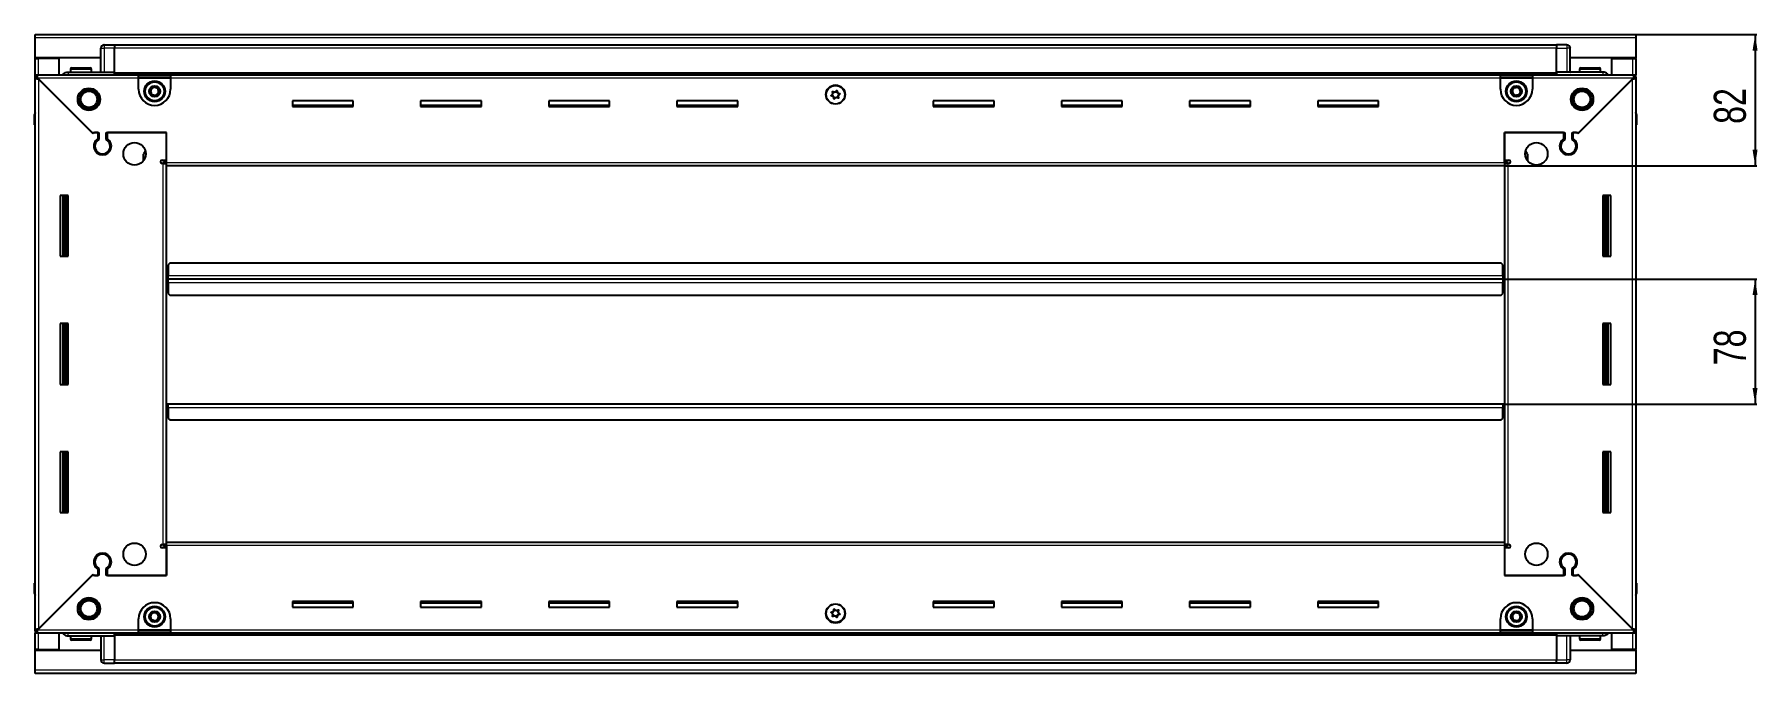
# Model space of a CAD drawing. Header units: millimetres. Extents: x 1415 to 4910, y -219 to 1516.
# Drawn here: x 3835 to 4910, y 977 to 1376 of the extents above; entities that cross this region are included whole.
import ezdxf

# ---------------------------------------------------------------- set-up
doc = ezdxf.new("R2010")
doc.units = ezdxf.units.MM
doc.layers.add('FORMAT', color=7, linetype='Continuous')
doc.styles.add('SLDTEXTSTYLE0', font='TXT', dxfattribs={"width": 0.75})
doc.dimstyles.new('SLDDIMSTYLE0', dxfattribs={"dimtxt": 20, "dimasz": 10, "dimexe": 0, "dimexo": 0.0625, "dimgap": 5, "dimtad": 2, "dimdec": 1, "dimrnd": 1e-09, "dimzin": 12, "dimdsep": 46, "dimtxsty": 'SLDTEXTSTYLE0', "dimsah": 1, "dimcen": 0.09, "dimadec": 0, "dimazin": 3, "dimtfac": 1, "dimtofl": 0, "dimtmove": 0, "dimatfit": 3, "dimfxl": 0, "dimfrac": 2, "dimtolj": 1, "dimtzin": 12, "dimarcsym": 0})

# ---------------------------------------------------------------- blocks, each defined once
blk = doc.blocks.new('_D_6')
at = {"layer": 'FORMAT'}
for p, q in [((4834.3, 1375.8), (4909.8, 1375.8)), ((4908.8, 1375.8), (4908.8, 1293.8)), ((4752.3, 1293.8), (4909.8, 1293.8))]:
    blk.add_line(p, q, dxfattribs=at)
for points in [[(4908.8, 1375.8), (4907.2, 1365.8), (4910.3, 1365.8)], [(4908.8, 1293.8), (4910.3, 1303.8), (4907.2, 1303.8)]]:
    blk.add_solid(points, dxfattribs=at)
at = {"layer": 'FORMAT', "insert": (4883, 1320), "char_height": 20, "attachment_point": 1, "rotation": 90, "style": 'SLDTEXTSTYLE0'}
blk.add_mtext('82', dxfattribs=at)
blk = doc.blocks.new('_D_7')
at = {"layer": 'FORMAT'}
for p, q in [((4751.3, 1223.1), (4909.8, 1223.1)), ((4908.8, 1223.1), (4908.8, 1145.1)), ((4751.3, 1145.1), (4909.8, 1145.1))]:
    blk.add_line(p, q, dxfattribs=at)
for points in [[(4908.8, 1223.1), (4907.2, 1213.1), (4910.3, 1213.1)], [(4908.8, 1145.1), (4910.3, 1155.1), (4907.2, 1155.1)]]:
    blk.add_solid(points, dxfattribs=at)
at = {"layer": 'FORMAT', "insert": (4883, 1169.3), "char_height": 20, "attachment_point": 1, "rotation": 90, "style": 'SLDTEXTSTYLE0'}
blk.add_mtext('78', dxfattribs=at)

msp = doc.modelspace()

# ---------------------------------------------------------------- linework, layer by layer
at = {"color": 7, "linetype": 'Continuous', "lineweight": 25}
for p, q in [((3835.26, 1373.72), (3835.26, 1375.82)), ((3835.26, 1375.82), (4834.26, 1375.82)), ((3835.26, 1361.32), (3835.26, 1373.72)), ((3876.26, 1352.32), (3876.26, 1367.32)), ((3876.94, 1368.82), (3876.94, 1368.82)), ((3878.26, 1369.32), (3884.76, 1369.32)), ((3878.26, 1369.32), (3884.76, 1369.32)), ((3884.76, 1369.32), (3884.76, 1369.32)), ((3884.76, 1369.32), (3884.76, 1369.32)), ((3884.76, 1369.32), (3884.76, 1367.32)), ((4784.76, 1369.17), (3884.76, 1369.17)), ((3884.76, 1352.32), (3884.76, 1367.32)), ((4784.76, 1369.32), (4784.76, 1369.32)), ((4791.26, 1369.32), (4784.76, 1369.32)), ((4791.26, 1369.32), (4784.76, 1369.32)), ((4784.76, 1369.32), (4784.76, 1367.32)), ((4784.76, 1352.32), (4784.76, 1367.32)), ((4793.26, 1367.32), (4793.26, 1367.32)), ((4793.26, 1352.32), (4793.26, 1367.32)), ((4834.26, 1375.82), (4834.26, 1373.72)), ((4834.26, 1373.72), (4834.26, 1361.32)), ((3876.26, 1361.32), (3835.26, 1361.32)), ((3835.26, 1360.82), (3835.26, 1361.32)), ((3835.26, 1350.57), (3835.26, 1360.82)), ((3835.26, 1360.82), (3837.36, 1360.82)), ((3836.76, 1360.82), (3836.76, 1361.32)), ((3850.26, 1360.82), (3837.36, 1360.82)), ((3850.26, 1350.57), (3850.26, 1360.82)), ((4834.26, 1361.32), (4793.26, 1361.32)), ((4819.26, 1350.57), (4819.26, 1360.82)), ((4819.26, 1360.82), (4832.16, 1360.82)), ((4832.16, 1360.82), (4834.26, 1360.82)), ((4832.76, 1360.82), (4832.76, 1361.32)), ((4834.26, 1360.82), (4834.26, 1361.32)), ((4834.26, 1360.82), (4834.26, 1350.57)), ((3835.26, 1349.07), (3835.26, 1350.57)), ((3835.26, 1350.57), (3836.26, 1350.57)), ((3835.26, 1348.57), (3835.26, 1349.07)), ((3835.26, 1349.07), (3836.26, 1349.07)), ((3835.26, 1004.07), (3835.26, 1348.57)), ((3836.76, 1348.57), (3835.26, 1348.57)), ((3836.26, 1350.57), (3899.76, 1350.57)), ((3836.26, 1349.07), (3836.26, 1350.57)), ((3836.86, 1348.47), (3870.76, 1314.57)), ((3871.46, 1313.87), (3837.36, 1347.97)), ((3855.76, 1352.32), (3884.76, 1352.32)), ((3857.26, 1354.22), (3857.26, 1352.32)), ((3858.06, 1355.02), (3869.46, 1355.02)), ((3870.26, 1352.32), (3870.26, 1354.22)), ((3884.68, 1350.57), (3884.76, 1352.29)), ((3884.76, 1352.32), (3884.76, 1351.82)), ((3884.76, 1351.17), (4784.76, 1351.17)), ((3899.76, 1348.47), (3899.76, 1350.57)), ((3899.76, 1350.57), (3919.76, 1350.57)), ((3899.76, 1349.07), (3919.76, 1349.07)), ((3899.76, 1341.57), (3899.76, 1348.47)), ((3919.76, 1350.57), (4749.76, 1350.57)), ((3919.76, 1350.57), (3919.76, 1348.47)), ((3919.76, 1348.47), (3919.76, 1341.57)), ((4749.76, 1348.47), (4749.76, 1350.57)), ((4749.76, 1350.57), (4769.76, 1350.57)), ((4749.76, 1349.07), (4769.76, 1349.07)), ((4749.76, 1341.57), (4749.76, 1348.47)), ((4769.76, 1350.57), (4769.76, 1348.47)), ((4769.76, 1350.57), (4833.26, 1350.57)), ((4769.76, 1348.47), (4769.76, 1341.57)), ((4813.76, 1352.32), (4784.76, 1352.32)), ((4784.76, 1352.32), (4784.76, 1351.82)), ((4784.76, 1352.29), (4784.83, 1350.57)), ((4832.16, 1347.97), (4798.06, 1313.87)), ((4798.76, 1314.57), (4832.66, 1348.47)), ((4799.26, 1354.22), (4799.26, 1352.32)), ((4800.06, 1355.02), (4811.46, 1355.02)), ((4812.26, 1352.32), (4812.26, 1354.22)), ((4832.76, 1348.57), (4834.26, 1348.57)), ((4833.26, 1349.07), (4833.26, 1350.57)), ((4833.26, 1350.57), (4834.26, 1350.57)), ((4833.26, 1349.07), (4834.26, 1349.07)), ((4834.26, 1349.07), (4834.26, 1350.57)), ((4834.26, 1349.07), (4834.26, 1348.57)), ((4834.26, 1348.57), (4834.26, 1004.07)), ((4033.76, 1334.32), (3995.76, 1334.32)), ((3995.76, 1334.32), (3995.76, 1330.82)), ((4033.76, 1330.82), (4033.76, 1334.32)), ((4113.76, 1334.32), (4075.76, 1334.32)), ((4075.76, 1334.32), (4075.76, 1330.82)), ((4113.76, 1330.82), (4113.76, 1334.32)), ((4193.76, 1334.32), (4155.76, 1334.32)), ((4155.76, 1334.32), (4155.76, 1330.82)), ((4193.76, 1330.82), (4193.76, 1334.32)), ((4273.76, 1334.32), (4235.76, 1334.32)), ((4235.76, 1334.32), (4235.76, 1330.82)), ((4273.76, 1330.82), (4273.76, 1334.32)), ((4433.76, 1334.32), (4395.76, 1334.32)), ((4395.76, 1334.32), (4395.76, 1330.82)), ((4433.76, 1330.82), (4433.76, 1334.32)), ((4513.76, 1334.32), (4475.76, 1334.32)), ((4475.76, 1334.32), (4475.76, 1330.82)), ((4513.76, 1330.82), (4513.76, 1334.32)), ((4593.76, 1334.32), (4555.76, 1334.32)), ((4555.76, 1334.32), (4555.76, 1330.82)), ((4593.76, 1330.82), (4593.76, 1334.32)), ((4673.76, 1334.32), (4635.76, 1334.32)), ((4635.76, 1334.32), (4635.76, 1330.82)), ((4673.76, 1330.82), (4673.76, 1334.32)), ((3834.76, 1325.82), (3834.76, 1319.32)), ((3834.76, 1319.32), (3834.76, 1325.82)), ((4033.76, 1331.57), (3995.76, 1331.57)), ((3995.76, 1330.82), (4033.76, 1330.82)), ((4113.76, 1331.57), (4075.76, 1331.57)), ((4075.76, 1330.82), (4113.76, 1330.82)), ((4193.76, 1331.57), (4155.76, 1331.57)), ((4155.76, 1330.82), (4193.76, 1330.82)), ((4273.76, 1331.57), (4235.76, 1331.57)), ((4235.76, 1330.82), (4273.76, 1330.82)), ((4433.76, 1331.57), (4395.76, 1331.57)), ((4395.76, 1330.82), (4433.76, 1330.82)), ((4513.76, 1331.57), (4475.76, 1331.57)), ((4475.76, 1330.82), (4513.76, 1330.82)), ((4593.76, 1331.57), (4555.76, 1331.57)), ((4555.76, 1330.82), (4593.76, 1330.82)), ((4673.76, 1331.57), (4635.76, 1331.57)), ((4635.76, 1330.82), (4673.76, 1330.82)), ((4834.26, 1327.15), (4834.26, 1327.15)), ((4834.76, 1325.82), (4834.76, 1319.32)), ((4834.76, 1319.32), (4834.76, 1325.82)), ((3834.76, 1319.32), (3834.76, 1319.32)), ((3835.26, 1319.32), (3834.76, 1319.32)), ((3834.91, 1319.32), (3834.91, 1033.32)), ((3870.76, 1314.57), (3874.96, 1314.57)), ((3872.16, 1314.57), (3871.46, 1313.87)), ((3874.26, 1314.57), (3872.16, 1314.57)), ((3874.26, 1314.57), (3874.26, 1310.68)), ((3874.96, 1314.57), (3874.96, 1310.29)), ((3879.56, 1314.57), (3917.26, 1314.57)), ((3879.56, 1310.29), (3879.56, 1314.57)), ((3880.26, 1310.68), (3880.26, 1314.57)), ((3917.26, 1314.57), (3880.26, 1314.57)), ((3917.26, 1297.32), (3917.26, 1314.57)), ((3917.26, 1295.92), (3917.26, 1314.57)), ((4752.26, 1314.57), (4752.26, 1297.32)), ((4789.26, 1314.57), (4752.26, 1314.57)), ((4752.26, 1314.57), (4789.96, 1314.57)), ((4752.26, 1295.92), (4752.26, 1314.57)), ((4789.26, 1314.57), (4789.26, 1310.68)), ((4789.96, 1314.57), (4789.96, 1310.29)), ((4794.56, 1314.57), (4798.76, 1314.57)), ((4794.56, 1310.29), (4794.56, 1314.57)), ((4797.36, 1314.57), (4795.26, 1314.57)), ((4795.26, 1310.68), (4795.26, 1314.57)), ((4798.06, 1313.87), (4797.36, 1314.57)), ((4834.26, 1319.32), (4834.76, 1319.32)), ((4834.61, 1033.32), (4834.61, 1319.32)), ((4834.76, 1319.32), (4834.76, 1319.32)), ((4834.76, 1319.32), (4834.76, 1319.32)), ((3875.26, 1301.71), (3875.26, 1300.95)), ((3904, 1303.22), (3902.76, 1301.07)), ((4766.76, 1301.07), (4765.52, 1303.22)), ((4794.26, 1301.71), (4794.26, 1300.95)), ((3902.76, 1296.99), (3902.76, 1301.07)), ((3914.41, 1297.32), (3917.26, 1297.32)), ((3915.16, 1295.32), (3914.41, 1295.32)), ((3915.16, 1295.32), (3917.26, 1295.32)), ((3917.26, 1296.32), (3915.26, 1296.32)), ((3915.26, 1296.32), (3915.26, 1295.32)), ((3917.26, 1293.82), (3917.26, 1295.92)), ((3917.26, 1058.82), (3917.26, 1293.82)), ((4752.26, 1293.82), (3917.26, 1293.82)), ((4752.26, 1297.32), (4755.11, 1297.32)), ((4754.26, 1296.32), (4752.26, 1296.32)), ((4752.26, 1295.92), (4752.26, 1293.82)), ((4752.26, 1295.32), (4754.36, 1295.32)), ((4752.26, 1293.82), (4752.26, 1058.82)), ((4754.26, 1295.32), (4754.26, 1296.32)), ((4755.11, 1295.32), (4754.36, 1295.32)), ((4766.76, 1301.07), (4766.76, 1296.99)), ((3855.76, 1275.32), (3850.76, 1275.32)), ((3850.76, 1275.32), (3850.76, 1237.32)), ((3852.91, 1237.32), (3852.91, 1275.32)), ((3854.7, 1237.32), (3854.7, 1275.32)), ((3854.74, 1237.32), (3854.74, 1275.32)), ((3855.76, 1237.32), (3855.76, 1275.32)), ((4813.76, 1275.32), (4813.76, 1237.32)), ((4818.76, 1275.32), (4813.76, 1275.32)), ((4814.78, 1275.32), (4814.78, 1237.32)), ((4814.82, 1275.32), (4814.82, 1237.32)), ((4816.61, 1275.32), (4816.61, 1237.32)), ((4818.76, 1237.32), (4818.76, 1275.32)), ((3850.76, 1237.32), (3855.76, 1237.32)), ((4813.76, 1237.32), (4818.76, 1237.32)), ((3919.26, 1233.07), (3918.26, 1232.07)), ((3918.26, 1232.07), (3918.26, 1225.17)), ((4750.26, 1233.07), (3919.26, 1233.07)), ((4751.26, 1232.07), (4750.26, 1233.07)), ((4751.26, 1225.17), (4751.26, 1232.07)), ((3918.01, 1223.07), (3917.26, 1223.07)), ((3918.26, 1225.92), (3918.01, 1225.92)), ((3918.01, 1225.92), (3918.01, 1223.07)), ((3918.01, 1223.07), (3918.01, 1220.22)), ((3918.01, 1220.22), (3918.26, 1220.22)), ((3918.26, 1223.07), (3918.26, 1225.17)), ((3918.26, 1220.97), (3918.26, 1223.07)), ((4751.26, 1223.07), (3918.26, 1223.07)), ((3918.26, 1220.97), (3918.26, 1214.07)), ((4751.51, 1225.92), (4751.26, 1225.92)), ((4751.26, 1225.17), (4751.26, 1223.07)), ((4751.26, 1223.07), (4751.26, 1220.97)), ((4751.26, 1214.07), (4751.26, 1220.97)), ((4751.26, 1220.22), (4751.51, 1220.22)), ((4751.51, 1223.07), (4751.51, 1225.92)), ((4751.51, 1220.22), (4751.51, 1223.07)), ((4752.26, 1223.07), (4751.51, 1223.07)), ((3918.26, 1214.07), (3919.26, 1213.07)), ((3919.26, 1213.07), (4750.26, 1213.07)), ((4750.26, 1213.07), (4751.26, 1214.07)), ((3855.76, 1195.32), (3850.76, 1195.32)), ((3850.76, 1195.32), (3850.76, 1157.32)), ((3852.91, 1157.32), (3852.91, 1195.32)), ((3854.7, 1157.32), (3854.7, 1195.32)), ((3854.74, 1157.32), (3854.74, 1195.32)), ((3855.76, 1157.32), (3855.76, 1195.32)), ((4813.76, 1195.32), (4813.76, 1157.32)), ((4818.76, 1195.32), (4813.76, 1195.32)), ((4814.78, 1195.32), (4814.78, 1157.32)), ((4814.82, 1195.32), (4814.82, 1157.32)), ((4816.61, 1195.32), (4816.61, 1157.32)), ((4818.76, 1157.32), (4818.76, 1195.32)), ((3850.76, 1157.32), (3855.76, 1157.32)), ((4813.76, 1157.32), (4818.76, 1157.32)), ((3917.26, 1145.12), (3918.01, 1145.12)), ((3918.01, 1145.12), (3918.01, 1142.27)), ((3918.01, 1142.27), (3918.26, 1142.27)), ((3918.26, 1143.02), (3918.26, 1145.12)), ((3918.26, 1145.12), (4751.26, 1145.12)), ((3918.26, 1143.02), (3918.26, 1136.12)), ((4751.26, 1145.12), (4751.26, 1143.02)), ((4751.26, 1136.12), (4751.26, 1143.02)), ((4751.26, 1142.27), (4751.51, 1142.27)), ((4751.51, 1142.27), (4751.51, 1145.12)), ((4751.51, 1145.12), (4752.26, 1145.12)), ((3918.26, 1136.12), (3919.26, 1135.12)), ((3919.26, 1135.12), (4750.26, 1135.12)), ((4750.26, 1135.12), (4751.26, 1136.12)), ((3855.76, 1115.32), (3850.76, 1115.32)), ((3850.76, 1115.32), (3850.76, 1077.32)), ((3852.91, 1077.32), (3852.91, 1115.32)), ((3854.7, 1077.32), (3854.7, 1115.32)), ((3854.74, 1077.32), (3854.74, 1115.32)), ((3855.76, 1077.32), (3855.76, 1115.32)), ((4813.76, 1115.32), (4813.76, 1077.32)), ((4818.76, 1115.32), (4813.76, 1115.32)), ((4814.78, 1115.32), (4814.78, 1077.32)), ((4814.82, 1115.32), (4814.82, 1077.32)), ((4816.61, 1115.32), (4816.61, 1077.32)), ((4818.76, 1077.32), (4818.76, 1115.32)), ((3850.76, 1077.32), (3855.76, 1077.32)), ((4813.76, 1077.32), (4818.76, 1077.32)), ((3914.41, 1057.32), (3915.16, 1057.32)), ((3917.26, 1055.32), (3914.41, 1055.32)), ((3917.26, 1057.32), (3915.16, 1057.32)), ((3915.26, 1057.32), (3915.26, 1056.32)), ((3915.26, 1056.32), (3917.26, 1056.32)), ((3917.26, 1056.72), (3917.26, 1058.82)), ((3917.26, 1058.82), (4752.26, 1058.82)), ((3917.26, 1056.72), (3917.26, 1038.07)), ((3917.26, 1038.07), (3917.26, 1055.32)), ((4752.26, 1058.82), (4752.26, 1056.72)), ((4754.36, 1057.32), (4752.26, 1057.32)), ((4752.26, 1056.72), (4752.26, 1038.07)), ((4752.26, 1056.32), (4754.26, 1056.32)), ((4752.26, 1055.32), (4752.26, 1038.07)), ((4755.11, 1055.32), (4752.26, 1055.32)), ((4754.26, 1056.32), (4754.26, 1057.32)), ((4754.36, 1057.32), (4755.11, 1057.32)), ((3875.26, 1051.7), (3875.26, 1050.94)), ((4794.26, 1051.7), (4794.26, 1050.94)), ((3834.76, 1033.32), (3834.76, 1033.32)), ((3834.76, 1026.82), (3834.76, 1033.32)), ((3834.76, 1033.32), (3834.76, 1033.32)), ((3834.76, 1033.32), (3834.76, 1026.82)), ((3835.26, 1033.32), (3834.76, 1033.32)), ((3870.76, 1038.07), (3836.86, 1004.17)), ((3837.36, 1004.67), (3871.46, 1038.77)), ((3874.96, 1038.07), (3870.76, 1038.07)), ((3871.46, 1038.77), (3872.16, 1038.07)), ((3872.16, 1038.07), (3874.26, 1038.07)), ((3874.26, 1041.96), (3874.26, 1038.07)), ((3874.96, 1042.36), (3874.96, 1038.07)), ((3879.56, 1038.07), (3879.56, 1042.36)), ((3917.26, 1038.07), (3879.56, 1038.07)), ((3880.26, 1038.07), (3880.26, 1041.96)), ((3880.26, 1038.07), (3917.26, 1038.07)), ((4752.26, 1038.07), (4789.26, 1038.07)), ((4789.96, 1038.07), (4752.26, 1038.07)), ((4789.26, 1041.96), (4789.26, 1038.07)), ((4789.96, 1042.36), (4789.96, 1038.07)), ((4794.56, 1038.07), (4794.56, 1042.36)), ((4798.76, 1038.07), (4794.56, 1038.07)), ((4795.26, 1038.07), (4795.26, 1041.96)), ((4795.26, 1038.07), (4797.36, 1038.07)), ((4797.36, 1038.07), (4798.06, 1038.77)), ((4798.06, 1038.77), (4832.16, 1004.67)), ((4832.66, 1004.17), (4798.76, 1038.07)), ((4834.26, 1033.32), (4834.76, 1033.32)), ((4834.76, 1033.32), (4834.76, 1033.32)), ((4834.76, 1026.82), (4834.76, 1033.32)), ((4834.76, 1033.32), (4834.76, 1026.82)), ((3835.26, 1025.5), (3835.26, 1025.5)), ((4033.76, 1021.82), (3995.76, 1021.82)), ((3995.76, 1021.82), (3995.76, 1018.32)), ((4033.76, 1018.32), (4033.76, 1021.82)), ((4113.76, 1021.82), (4075.76, 1021.82)), ((4075.76, 1021.82), (4075.76, 1018.32)), ((4113.76, 1018.32), (4113.76, 1021.82)), ((4193.76, 1021.82), (4155.76, 1021.82)), ((4155.76, 1021.82), (4155.76, 1018.32)), ((4193.76, 1018.32), (4193.76, 1021.82)), ((4273.76, 1021.82), (4235.76, 1021.82)), ((4235.76, 1021.82), (4235.76, 1018.32)), ((4273.76, 1018.32), (4273.76, 1021.82)), ((4433.76, 1021.82), (4395.76, 1021.82)), ((4395.76, 1021.82), (4395.76, 1018.32)), ((4433.76, 1018.32), (4433.76, 1021.82)), ((4513.76, 1021.82), (4475.76, 1021.82)), ((4475.76, 1021.82), (4475.76, 1018.32)), ((4513.76, 1018.32), (4513.76, 1021.82)), ((4593.76, 1021.82), (4555.76, 1021.82)), ((4555.76, 1021.82), (4555.76, 1018.32)), ((4593.76, 1018.32), (4593.76, 1021.82)), ((4673.76, 1021.82), (4635.76, 1021.82)), ((4635.76, 1021.82), (4635.76, 1018.32)), ((4673.76, 1018.32), (4673.76, 1021.82)), ((3899.76, 1004.17), (3899.76, 1011.07)), ((3919.76, 1011.07), (3919.76, 1004.17)), ((3995.76, 1021.07), (4033.76, 1021.07)), ((3995.76, 1018.32), (4033.76, 1018.32)), ((4075.76, 1021.07), (4113.76, 1021.07)), ((4075.76, 1018.32), (4113.76, 1018.32)), ((4155.76, 1021.07), (4193.76, 1021.07)), ((4155.76, 1018.32), (4193.76, 1018.32)), ((4235.76, 1021.07), (4273.76, 1021.07)), ((4235.76, 1018.32), (4273.76, 1018.32)), ((4395.76, 1021.07), (4433.76, 1021.07)), ((4395.76, 1018.32), (4433.76, 1018.32)), ((4475.76, 1021.07), (4513.76, 1021.07)), ((4475.76, 1018.32), (4513.76, 1018.32)), ((4555.76, 1021.07), (4593.76, 1021.07)), ((4555.76, 1018.32), (4593.76, 1018.32)), ((4635.76, 1021.07), (4673.76, 1021.07)), ((4635.76, 1018.32), (4673.76, 1018.32)), ((4749.76, 1004.17), (4749.76, 1011.07)), ((4769.76, 1011.07), (4769.76, 1004.17)), ((3835.26, 1003.57), (3835.26, 1004.07)), ((3836.76, 1004.07), (3835.26, 1004.07)), ((3835.26, 1003.57), (3835.26, 1002.07)), ((3836.26, 1003.57), (3835.26, 1003.57)), ((3835.26, 991.82), (3835.26, 1002.07)), ((3836.26, 1002.07), (3835.26, 1002.07)), ((3836.26, 1003.57), (3836.26, 1002.07)), ((3899.76, 1002.07), (3836.26, 1002.07)), ((3850.26, 991.82), (3850.26, 1002.07)), ((3855.76, 1000.32), (3884.76, 1000.32)), ((3857.26, 1000.32), (3857.26, 998.42)), ((3870.26, 998.42), (3870.26, 1000.32)), ((3876.26, 1000.32), (3876.26, 985.32)), ((3884.76, 1000.36), (3884.68, 1002.07)), ((4784.76, 1001.47), (3884.76, 1001.47)), ((3884.76, 1000.32), (3884.76, 1000.82)), ((3884.76, 1000.32), (3884.76, 985.32)), ((3899.76, 1002.07), (3899.76, 1004.17)), ((3919.76, 1003.57), (3899.76, 1003.57)), ((3919.76, 1002.07), (3899.76, 1002.07)), ((3919.76, 1004.17), (3919.76, 1002.07)), ((4749.76, 1002.07), (3919.76, 1002.07)), ((4749.76, 1002.07), (4749.76, 1004.17)), ((4769.76, 1003.57), (4749.76, 1003.57)), ((4769.76, 1002.07), (4749.76, 1002.07)), ((4769.76, 1004.17), (4769.76, 1002.07)), ((4833.26, 1002.07), (4769.76, 1002.07)), ((4784.83, 1002.07), (4784.76, 1000.36)), ((4784.76, 1000.32), (4784.76, 1000.82)), ((4813.76, 1000.32), (4784.76, 1000.32)), ((4784.76, 1000.32), (4784.76, 985.32)), ((4793.26, 1000.32), (4793.26, 985.32)), ((4799.26, 1000.32), (4799.26, 998.42)), ((4812.26, 998.42), (4812.26, 1000.32)), ((4819.26, 991.82), (4819.26, 1002.07)), ((4832.76, 1004.07), (4834.26, 1004.07)), ((4833.26, 1003.57), (4833.26, 1002.07)), ((4834.26, 1003.57), (4833.26, 1003.57)), ((4834.26, 1002.07), (4833.26, 1002.07)), ((4834.26, 1004.07), (4834.26, 1003.57)), ((4834.26, 1003.57), (4834.26, 1002.07)), ((4834.26, 1002.07), (4834.26, 991.82)), ((3837.36, 991.82), (3835.26, 991.82)), ((3835.26, 991.32), (3835.26, 991.82)), ((3835.26, 978.92), (3835.26, 991.32)), ((3835.26, 991.32), (3876.26, 991.32)), ((3836.76, 991.32), (3836.76, 991.82)), ((3837.36, 991.82), (3850.26, 991.82)), ((3861.83, 997.62), (3858.06, 997.62)), ((3869.46, 997.62), (3861.83, 997.62)), ((4793.26, 991.32), (4834.26, 991.32)), ((4807.05, 997.62), (4800.06, 997.62)), ((4811.46, 997.62), (4807.05, 997.62)), ((4832.16, 991.82), (4819.26, 991.82)), ((4834.26, 991.82), (4832.16, 991.82)), ((4832.76, 991.32), (4832.76, 991.82)), ((4834.26, 991.32), (4834.26, 991.82)), ((4834.26, 991.32), (4834.26, 978.92)), ((3835.26, 976.82), (3835.26, 978.92)), ((3876.26, 985.32), (3876.26, 985.32)), ((3878.26, 983.32), (3884.76, 983.32)), ((3878.26, 983.32), (3884.76, 983.32)), ((3884.76, 983.32), (3884.76, 985.32)), ((3884.76, 983.47), (4784.76, 983.47)), ((3884.76, 983.32), (3884.76, 983.32)), ((4784.76, 983.32), (4784.76, 985.32)), ((4784.76, 983.32), (4784.76, 983.32)), ((4791.26, 983.32), (4784.76, 983.32)), ((4784.76, 983.32), (4784.76, 983.32)), ((4791.26, 983.32), (4784.76, 983.32)), ((4792.58, 983.82), (4792.58, 983.82)), ((4834.26, 978.92), (4834.26, 976.82)), ((4834.26, 976.82), (3835.26, 976.82))]:
    msp.add_line(p, q, dxfattribs=at)
at = {"color": 8, "linetype": 'Continuous', "lineweight": 18}
for p, q in [((4834.26, 1373.72), (3835.26, 1373.72)), ((3876.26, 1367.32), (3878.26, 1367.32)), ((3878.26, 1369.32), (3878.26, 1367.32)), ((3878.26, 1367.32), (3878.26, 1352.32)), ((3884.76, 1367.32), (3878.26, 1367.32)), ((4784.76, 1367.17), (3884.76, 1367.17)), ((4784.76, 1367.32), (4791.26, 1367.32)), ((4791.26, 1369.32), (4791.26, 1367.32)), ((4793.26, 1367.32), (4791.26, 1367.32)), ((4791.26, 1367.32), (4791.26, 1352.32)), ((3837.36, 1360.82), (3837.36, 1361.32)), ((3837.36, 1350.57), (3837.36, 1360.82)), ((4832.16, 1361.32), (4832.16, 1360.82)), ((4832.16, 1360.82), (4832.16, 1350.57)), ((3899.76, 1348.47), (3836.86, 1348.47)), ((3837.36, 1347.97), (3837.36, 1004.67)), ((3857.26, 1354.22), (3870.26, 1354.22)), ((4784.76, 1351.82), (3884.76, 1351.82)), ((4784.76, 1350.59), (3884.76, 1350.59)), ((3899.76, 1348.47), (3919.76, 1348.47)), ((4749.76, 1348.47), (3919.76, 1348.47)), ((4749.76, 1348.47), (4769.76, 1348.47)), ((4832.66, 1348.47), (4769.76, 1348.47)), ((4799.26, 1354.22), (4812.26, 1354.22)), ((4832.16, 1004.67), (4832.16, 1347.97)), ((3835.26, 1325.82), (3834.76, 1325.82)), ((4834.26, 1325.82), (4834.76, 1325.82)), ((3915.16, 1057.32), (3915.16, 1295.32)), ((3917.26, 1295.92), (4752.26, 1295.92)), ((4754.36, 1295.32), (4754.36, 1057.32)), ((3852.26, 1275.32), (3852.26, 1237.32)), ((3853.49, 1275.32), (3853.49, 1237.32)), ((4816.02, 1237.32), (4816.02, 1275.32)), ((4817.26, 1237.32), (4817.26, 1275.32)), ((4751.26, 1225.17), (3918.26, 1225.17)), ((3918.26, 1220.97), (4751.26, 1220.97)), ((3852.26, 1195.32), (3852.26, 1157.32)), ((3853.49, 1195.32), (3853.49, 1157.32)), ((4816.02, 1157.32), (4816.02, 1195.32)), ((4817.26, 1157.32), (4817.26, 1195.32)), ((3918.26, 1143.02), (4751.26, 1143.02)), ((3852.26, 1115.32), (3852.26, 1077.32)), ((3853.49, 1115.32), (3853.49, 1077.32)), ((4816.02, 1077.32), (4816.02, 1115.32)), ((4817.26, 1077.32), (4817.26, 1115.32)), ((4752.26, 1056.72), (3917.26, 1056.72)), ((3835.26, 1026.82), (3834.76, 1026.82)), ((4834.26, 1026.82), (4834.76, 1026.82)), ((3836.86, 1004.17), (3899.76, 1004.17)), ((3837.36, 991.82), (3837.36, 1002.07)), ((3878.26, 985.32), (3878.26, 1000.32)), ((3884.76, 1002.06), (4784.76, 1002.06)), ((3884.76, 1000.82), (4784.76, 1000.82)), ((3919.76, 1004.17), (3899.76, 1004.17)), ((3919.76, 1004.17), (4749.76, 1004.17)), ((4769.76, 1004.17), (4749.76, 1004.17)), ((4769.76, 1004.17), (4832.66, 1004.17)), ((4791.26, 985.32), (4791.26, 1000.32)), ((4832.16, 1002.07), (4832.16, 991.82)), ((3837.36, 991.32), (3837.36, 991.82)), ((3861.56, 998.42), (3857.26, 998.42)), ((3870.26, 998.42), (3861.56, 998.42)), ((4807.23, 998.42), (4799.26, 998.42)), ((4812.26, 998.42), (4807.23, 998.42)), ((4832.16, 991.82), (4832.16, 991.32)), ((4834.26, 978.92), (3835.26, 978.92)), ((3876.26, 985.32), (3878.26, 985.32)), ((3878.26, 983.32), (3878.26, 985.32)), ((3884.76, 985.32), (3878.26, 985.32)), ((3884.76, 985.47), (4784.76, 985.47)), ((4784.76, 985.32), (4791.26, 985.32)), ((4793.26, 985.32), (4791.26, 985.32)), ((4791.26, 983.32), (4791.26, 985.32))]:
    msp.add_line(p, q, dxfattribs=at)
at = {"color": 7, "linetype": 'Continuous', "lineweight": 25, "flags": 128}
msp.add_lwpolyline([(4793.11, 1368.08), (4793.22, 1367.71), (4793.26, 1367.32)], dxfattribs=at)
at = {"color": 7, "linetype": 'Continuous', "lineweight": 25}
for centre, radius in [((3909.76, 1340.32), 6.5), ((4759.76, 1340.32), 6.5), ((3868.76, 1335.32), 7), ((3868.76, 1335.32), 6.03), ((3868.76, 1335.32), 5.1), ((3909.76, 1340.32), 3.46), ((4334.76, 1338.32), 6), ((4334.76, 1338.17), 5.79), ((4334.76, 1338.17), 1.85), ((4759.76, 1340.32), 3.46), ((4800.76, 1335.32), 7), ((4800.76, 1335.32), 6.03), ((4800.76, 1335.32), 5.1), ((3897.26, 1301.32), 7), ((4772.26, 1301.32), 7), ((3897.26, 1051.32), 7), ((4772.26, 1051.32), 7), ((3868.76, 1017.32), 7), ((3868.76, 1017.32), 6.03), ((3868.76, 1017.32), 5.1), ((4800.76, 1017.32), 7), ((4800.76, 1017.32), 6.03), ((4800.76, 1017.32), 5.1), ((3909.76, 1012.32), 6.5), ((3909.76, 1012.32), 3.46), ((4334.76, 1014.32), 6), ((4334.76, 1014.47), 5.78), ((4334.76, 1014.47), 1.85), ((4759.76, 1012.32), 6.5), ((4759.76, 1012.32), 3.46)]:
    msp.add_circle(centre, radius, dxfattribs=at)
at = {"color": 8, "linetype": 'Continuous', "lineweight": 18}
for centre in [(3909.76, 1340.32), (4759.76, 1340.32), (3909.76, 1012.32), (4759.76, 1012.32)]:
    msp.add_circle(centre, 5.7, dxfattribs=at)
at = {"color": 7, "linetype": 'Continuous', "lineweight": 25}
for centre, radius, start, end in [((3878.26, 1367.32), 2, 90, 180), ((3878.26, 1367.32), 2, 90, 131.40962), ((4791.26, 1367.32), 2, 0, 90), ((3858.06, 1354.22), 0.8, 90, 180), ((3869.46, 1354.22), 0.8, 0, 90), ((3876.06, 1352.52), 0.2, 270, 0), ((4793.46, 1352.52), 0.2, 180, 270), ((4800.06, 1354.22), 0.8, 90, 180), ((4811.46, 1354.22), 0.8, 0, 90), ((3909.76, 1341.57), 10, 180, 270), ((3909.76, 1340.32), 2.5, 134.01559, 194.01559), ((3909.76, 1340.32), 2.5, 194.01559, 254.01559), ((3909.76, 1340.32), 2.5, 74.01559, 134.01559), ((3909.76, 1340.32), 2.5, 254.01559, 314.01559), ((3909.76, 1341.57), 10, 270, 0), ((3909.76, 1340.32), 2.5, 14.01559, 74.01559), ((3909.76, 1340.32), 2.5, 314.01559, 14.01559), ((4759.76, 1341.57), 10, 180, 270), ((4759.76, 1340.32), 2.5, 160.11158, 220.11158), ((4759.76, 1340.32), 2.5, 100.11158, 160.11158), ((4759.76, 1340.32), 2.5, 220.11158, 280.11158), ((4759.76, 1340.32), 2.5, 40.11158, 100.11158), ((4759.76, 1341.57), 10, 270, 0), ((4759.76, 1340.32), 2.5, 280.11158, 340.11158), ((4759.76, 1340.32), 2.5, 340.11158, 40.11158), ((3836.76, 1325.82), 2, 138.59038, 180), ((4832.76, 1325.82), 2, 33.78451, 41.40962), ((4832.76, 1325.82), 2, 0, 41.40962), ((4832.76, 1325.82), 2, 360, 19.56674), ((3877.26, 1306.07), 5.5, 123.05573, 56.94427), ((3877.26, 1306.07), 4.8, 118.63099, 61.36901), ((4792.26, 1306.07), 5.5, 123.05573, 56.94427), ((4792.26, 1306.07), 4.8, 118.63099, 61.36901), ((3914.41, 1296.32), 1, 90, 270), ((4755.11, 1296.32), 1, 270, 90), ((3914.41, 1056.32), 1, 90, 270), ((4755.11, 1056.32), 1, 270, 90), ((3877.26, 1046.57), 5.5, 303.05573, 236.94427), ((3877.26, 1046.57), 4.8, 298.63099, 241.36901), ((4792.26, 1046.57), 5.5, 303.05573, 236.94427), ((4792.26, 1046.57), 4.8, 298.63099, 241.36901), ((3836.76, 1026.82), 2, 180, 221.39416), ((4832.76, 1026.82), 2, 318.57492, 0), ((4832.76, 1026.82), 2, 318.59038, 0), ((3909.76, 1011.07), 10, 90, 180), ((3909.76, 1012.32), 2.5, 127.47401, 187.47401), ((3909.76, 1012.32), 2.5, 187.47401, 247.47401), ((3909.76, 1012.32), 2.5, 67.47401, 127.47401), ((3909.76, 1011.07), 10, 0, 90), ((3909.76, 1012.32), 2.5, 7.47401, 67.47401), ((3909.76, 1012.32), 2.5, 307.47401, 7.47401), ((4759.76, 1011.07), 10, 90, 180), ((4759.76, 1012.32), 2.5, 147.04236, 207.04236), ((4759.76, 1012.32), 2.5, 207.04236, 267.04236), ((4759.76, 1012.32), 2.5, 87.04236, 147.04236), ((4759.76, 1011.07), 10, 0, 90), ((4759.76, 1012.32), 2.5, 27.04236, 87.04236), ((4759.76, 1012.32), 2.5, 327.04236, 27.04236), ((3876.06, 1000.12), 0.2, 0, 90), ((3909.76, 1012.32), 2.5, 247.47401, 307.47401), ((4759.76, 1012.32), 2.5, 267.04236, 327.04236), ((4793.46, 1000.12), 0.2, 90, 180), ((3858.06, 998.42), 0.8, 180, 270), ((3869.46, 998.42), 0.8, 270, 0), ((4800.06, 998.42), 0.8, 180, 270), ((4811.46, 998.42), 0.8, 270, 0), ((3878.26, 985.32), 2, 180, 270), ((4791.26, 985.32), 2, 270, 0)]:
    msp.add_arc(centre, radius, start, end, dxfattribs=at)
for points, knots in [([(3835.26, 1348.57), (3835.29, 1348.53), (3835.34, 1348.44), (3835.73, 1348.3), (3836.29, 1348.17), (3836.87, 1348.06), (3837.23, 1348), (3837.36, 1347.97)], [0, 0, 0, 0, 0.2302553, 0.4485219, 0.6667858, 0.8850496, 1, 1, 1, 1]), ([(3836.86, 1348.47), (3836.81, 1348.73), (3836.72, 1349.22), (3836.59, 1349.86), (3836.46, 1350.33), (3836.35, 1350.55), (3836.28, 1350.57), (3836.26, 1350.57)], [0, 0, 0, 0, 0.2302553, 0.4485219, 0.6667858, 0.8850496, 1, 1, 1, 1]), ([(3852.54, 1350.57), (3852.66, 1350.77), (3853.05, 1351.42), (3854.21, 1352.13), (3855.24, 1352.26), (3855.76, 1352.32)], [0, 0, 0, 0, 0.1822499, 0.5911249, 1, 1, 1, 1]), ([(3884.76, 1352.32), (3884.76, 1352.29), (3884.76, 1352.21), (3884.76, 1351.59), (3884.76, 1351.01), (3884.76, 1350.62), (3884.76, 1350.59)], [0, 0, 0, 0, 0.32427882, 0.64855764, 0.97283646, 1, 1, 1, 1]), ([(4784.76, 1352.32), (4784.76, 1352.29), (4784.76, 1352.21), (4784.76, 1351.59), (4784.76, 1351.01), (4784.76, 1350.62), (4784.76, 1350.59)], [0, 0, 0, 0, 0.3242788, 0.6485576, 0.9728365, 1, 1, 1, 1]), ([(4816.97, 1350.57), (4816.85, 1350.77), (4816.47, 1351.42), (4815.31, 1352.13), (4814.28, 1352.26), (4813.76, 1352.32)], [0, 0, 0, 0, 0.1822499, 0.5911249, 1, 1, 1, 1]), ([(4832.16, 1347.97), (4832.41, 1348.02), (4832.91, 1348.11), (4833.55, 1348.24), (4834.01, 1348.37), (4834.23, 1348.48), (4834.25, 1348.55), (4834.26, 1348.57)], [0, 0, 0, 0, 0.2302553, 0.4485219, 0.6667858, 0.8850496, 1, 1, 1, 1]), ([(4833.26, 1350.57), (4833.21, 1350.55), (4833.12, 1350.49), (4832.99, 1350.1), (4832.86, 1349.54), (4832.75, 1348.96), (4832.68, 1348.6), (4832.66, 1348.47)], [0, 0, 0, 0, 0.2302553, 0.4485219, 0.6667858, 0.8850496, 1, 1, 1, 1]), ([(3906.98, 1341.12), (3907.35, 1341.48), (3908.05, 1342.15), (3908.74, 1342.81), (3909.06, 1343.12)], [0, 0, 0, 0, 0.5346859, 1, 1, 1, 1]), ([(3907.68, 1338.32), (3907.6, 1338.65), (3907.4, 1339.45), (3907.16, 1340.42), (3907.01, 1341), (3906.98, 1341.12)], [0, 0, 0, 0, 0.3629006, 0.8668753, 1, 1, 1, 1]), ([(3910.46, 1337.52), (3909.96, 1337.66), (3909.04, 1337.93), (3908.11, 1338.19), (3907.68, 1338.32)], [0, 0, 0, 0, 0.5346859, 1, 1, 1, 1]), ([(3909.06, 1343.12), (3909.56, 1342.98), (3910.48, 1342.72), (3911.41, 1342.45), (3911.84, 1342.33)], [0, 0, 0, 0, 0.5346859, 1, 1, 1, 1]), ([(3912.53, 1339.53), (3912.16, 1339.17), (3911.47, 1338.5), (3910.78, 1337.83), (3910.46, 1337.52)], [0, 0, 0, 0, 0.53468586, 1, 1, 1, 1]), ([(3911.84, 1342.33), (3911.87, 1342.21), (3912.01, 1341.63), (3912.25, 1340.66), (3912.45, 1339.86), (3912.53, 1339.53)], [0, 0, 0, 0, 0.1331247, 0.6370994, 1, 1, 1, 1]), ([(4332.87, 1340.24), (4332.87, 1340.23), (4332.85, 1340.21), (4332.84, 1340.15), (4332.85, 1340.01), (4332.95, 1339.64), (4333.09, 1339.11), (4332.92, 1338.5), (4332.56, 1338.13), (4332.26, 1337.88), (4332.08, 1337.72), (4332.03, 1337.64), (4332.02, 1337.6), (4332.02, 1337.57), (4332.04, 1337.54), (4332.09, 1337.49), (4332.34, 1337.39), (4332.81, 1337.29), (4333.45, 1336.98), (4333.7, 1336.31), (4333.76, 1335.84), (4333.83, 1335.58), (4333.87, 1335.53), (4333.9, 1335.51), (4333.93, 1335.5), (4333.96, 1335.51), (4334, 1335.52), (4334.07, 1335.57), (4334.24, 1335.72), (4334.51, 1335.99), (4334.91, 1336.31), (4335.54, 1336.42), (4336.05, 1336.23), (4336.41, 1336.1), (4336.56, 1336.07), (4336.62, 1336.09), (4336.65, 1336.1), (4336.67, 1336.13), (4336.68, 1336.19), (4336.67, 1336.34), (4336.57, 1336.71), (4336.43, 1337.23), (4336.6, 1337.84), (4336.96, 1338.21), (4337.26, 1338.46), (4337.43, 1338.63), (4337.49, 1338.71), (4337.5, 1338.75), (4337.49, 1338.78), (4337.48, 1338.81), (4337.42, 1338.85), (4337.17, 1338.95), (4336.71, 1339.06), (4336.07, 1339.37), (4335.82, 1340.03), (4335.76, 1340.51), (4335.69, 1340.76), (4335.65, 1340.82), (4335.62, 1340.84), (4335.59, 1340.85), (4335.55, 1340.84), (4335.51, 1340.82), (4335.44, 1340.78), (4335.28, 1340.63), (4335.01, 1340.36), (4334.6, 1340.04), (4333.98, 1339.93), (4333.47, 1340.11), (4333.1, 1340.25), (4332.96, 1340.27), (4332.9, 1340.26), (4332.88, 1340.25), (4332.87, 1340.24)], [0, 0, 0, 0, 0.0020087, 0.00442, 0.0093647, 0.0255282, 0.0677053, 0.0957862, 0.1246456, 0.1503415, 0.1605194, 0.1633943, 0.1656965, 0.1672448, 0.1688741, 0.1707699, 0.1786058, 0.2119941, 0.2499945, 0.2879948, 0.3213831, 0.329219, 0.3311148, 0.3327441, 0.3342924, 0.3362166, 0.3385353, 0.3413178, 0.349662, 0.3753578, 0.4042173, 0.4322982, 0.4744753, 0.4906388, 0.4966691, 0.49844, 0.5, 0.5020087, 0.50442, 0.5093647, 0.5255282, 0.5677053, 0.5957862, 0.6246456, 0.6503415, 0.6605194, 0.6633943, 0.6656965, 0.6672448, 0.6688741, 0.6707699, 0.6786058, 0.7119941, 0.7499945, 0.7879948, 0.8213831, 0.829219, 0.8311148, 0.8327441, 0.8342924, 0.8362166, 0.8385353, 0.8413178, 0.849662, 0.8753578, 0.9042173, 0.9322982, 0.9744753, 0.9906388, 0.9966691, 0.99844, 1, 1, 1, 1]), ([(4756.92, 1339.82), (4756.96, 1339.93), (4757.16, 1340.5), (4757.5, 1341.43), (4757.78, 1342.21), (4757.9, 1342.53)], [0, 0, 0, 0, 0.1331247, 0.6370994, 1, 1, 1, 1]), ([(4758.78, 1337.61), (4758.44, 1338), (4757.82, 1338.74), (4757.2, 1339.48), (4756.92, 1339.82)], [0, 0, 0, 0, 0.5346859, 1, 1, 1, 1]), ([(4757.9, 1342.53), (4758.41, 1342.62), (4759.36, 1342.79), (4760.3, 1342.96), (4760.74, 1343.04)], [0, 0, 0, 0, 0.5346859, 1, 1, 1, 1]), ([(4761.62, 1338.12), (4761.11, 1338.03), (4760.16, 1337.86), (4759.22, 1337.69), (4758.78, 1337.61)], [0, 0, 0, 0, 0.5346859, 1, 1, 1, 1]), ([(4760.74, 1343.04), (4761.07, 1342.64), (4761.69, 1341.91), (4762.31, 1341.17), (4762.6, 1340.83)], [0, 0, 0, 0, 0.5346859, 1, 1, 1, 1]), ([(4762.6, 1340.83), (4762.48, 1340.51), (4762.2, 1339.73), (4761.87, 1338.8), (4761.66, 1338.23), (4761.62, 1338.12)], [0, 0, 0, 0, 0.3629006, 0.8668753, 1, 1, 1, 1]), ([(3907.09, 1013.43), (3907.19, 1013.51), (3907.67, 1013.87), (3908.46, 1014.48), (3909.11, 1014.98), (3909.38, 1015.19)], [0, 0, 0, 0, 0.1331247, 0.6370994, 1, 1, 1, 1]), ([(3907.47, 1010.57), (3907.4, 1011.08), (3907.28, 1012.03), (3907.15, 1012.99), (3907.09, 1013.43)], [0, 0, 0, 0, 0.5346859, 1, 1, 1, 1]), ([(3909.38, 1015.19), (3909.86, 1014.99), (3910.75, 1014.62), (3911.64, 1014.25), (3912.05, 1014.08)], [0, 0, 0, 0, 0.5346859, 1, 1, 1, 1]), ([(3912.43, 1011.22), (3912.15, 1011.01), (3911.5, 1010.51), (3910.71, 1009.9), (3910.23, 1009.54), (3910.13, 1009.46)], [0, 0, 0, 0, 0.3629006, 0.8668753, 1, 1, 1, 1]), ([(3912.05, 1014.08), (3912.12, 1013.57), (3912.24, 1012.61), (3912.37, 1011.66), (3912.43, 1011.22)], [0, 0, 0, 0, 0.5346859, 1, 1, 1, 1]), ([(4332.87, 1012.4), (4332.88, 1012.4), (4332.91, 1012.38), (4332.97, 1012.38), (4333.11, 1012.4), (4333.47, 1012.54), (4333.98, 1012.72), (4334.6, 1012.61), (4335.01, 1012.29), (4335.28, 1012.01), (4335.46, 1011.85), (4335.55, 1011.81), (4335.59, 1011.8), (4335.62, 1011.81), (4335.65, 1011.83), (4335.69, 1011.88), (4335.76, 1012.14), (4335.82, 1012.61), (4336.07, 1013.28), (4336.71, 1013.59), (4337.17, 1013.69), (4337.42, 1013.79), (4337.48, 1013.84), (4337.49, 1013.87), (4337.5, 1013.9), (4337.49, 1013.93), (4337.47, 1013.97), (4337.42, 1014.04), (4337.25, 1014.19), (4336.96, 1014.43), (4336.6, 1014.8), (4336.43, 1015.41), (4336.57, 1015.94), (4336.67, 1016.32), (4336.68, 1016.47), (4336.66, 1016.52), (4336.64, 1016.55), (4336.61, 1016.56), (4336.55, 1016.57), (4336.41, 1016.54), (4336.05, 1016.41), (4335.54, 1016.23), (4334.91, 1016.34), (4334.51, 1016.66), (4334.23, 1016.94), (4334.06, 1017.09), (4333.97, 1017.14), (4333.93, 1017.15), (4333.9, 1017.14), (4333.87, 1017.12), (4333.83, 1017.06), (4333.76, 1016.81), (4333.7, 1016.33), (4333.45, 1015.67), (4332.81, 1015.36), (4332.34, 1015.25), (4332.09, 1015.15), (4332.04, 1015.11), (4332.02, 1015.08), (4332.02, 1015.05), (4332.03, 1015.01), (4332.05, 1014.98), (4332.1, 1014.91), (4332.27, 1014.76), (4332.56, 1014.52), (4332.92, 1014.14), (4333.09, 1013.53), (4332.95, 1013.01), (4332.85, 1012.63), (4332.84, 1012.48), (4332.85, 1012.43), (4332.87, 1012.41), (4332.87, 1012.4)], [0, 0, 0, 0, 0.0020087, 0.00442, 0.0093647, 0.0255282, 0.0677053, 0.0957862, 0.1246456, 0.1503415, 0.1605194, 0.1633943, 0.1656965, 0.1672448, 0.1688741, 0.1707699, 0.1786058, 0.2119941, 0.2499945, 0.2879948, 0.3213831, 0.329219, 0.3311148, 0.3327441, 0.3342924, 0.3362166, 0.3385353, 0.3413178, 0.349662, 0.3753578, 0.4042173, 0.4322982, 0.4744753, 0.4906388, 0.4966691, 0.49844, 0.5, 0.5020087, 0.50442, 0.5093647, 0.5255282, 0.5677053, 0.5957862, 0.6246456, 0.6503415, 0.6605194, 0.6633943, 0.6656965, 0.6672448, 0.6688741, 0.6707699, 0.6786058, 0.7119941, 0.7499945, 0.7879948, 0.8213831, 0.829219, 0.8311148, 0.8327441, 0.8342924, 0.8362166, 0.8385353, 0.8413178, 0.849662, 0.8753578, 0.9042173, 0.9322982, 0.9744753, 0.9906388, 0.9966691, 0.99844, 1, 1, 1, 1]), ([(4756.88, 1012.47), (4757.16, 1012.91), (4757.68, 1013.71), (4758.2, 1014.52), (4758.45, 1014.89)], [0, 0, 0, 0, 0.5346859, 1, 1, 1, 1]), ([(4758.19, 1009.9), (4757.95, 1010.36), (4757.52, 1011.22), (4757.08, 1012.07), (4756.88, 1012.47)], [0, 0, 0, 0, 0.5346859, 1, 1, 1, 1]), ([(4758.45, 1014.89), (4758.57, 1014.89), (4759.17, 1014.86), (4760.16, 1014.81), (4760.99, 1014.76), (4761.33, 1014.75)], [0, 0, 0, 0, 0.13312467, 0.63709944, 1, 1, 1, 1]), ([(4762.64, 1012.17), (4762.36, 1011.74), (4761.84, 1010.93), (4761.31, 1010.13), (4761.07, 1009.75)], [0, 0, 0, 0, 0.5346859, 1, 1, 1, 1]), ([(4761.33, 1014.75), (4761.56, 1014.29), (4762, 1013.43), (4762.44, 1012.57), (4762.64, 1012.17)], [0, 0, 0, 0, 0.5346859, 1, 1, 1, 1]), ([(3837.36, 1004.67), (3837.11, 1004.63), (3836.61, 1004.54), (3835.97, 1004.4), (3835.51, 1004.27), (3835.29, 1004.16), (3835.27, 1004.1), (3835.26, 1004.07)], [0, 0, 0, 0, 0.23025534, 0.4485219, 0.6667858, 0.88504963, 1, 1, 1, 1]), ([(3836.26, 1002.07), (3836.31, 1002.1), (3836.39, 1002.15), (3836.53, 1002.55), (3836.66, 1003.1), (3836.77, 1003.68), (3836.84, 1004.05), (3836.86, 1004.17)], [0, 0, 0, 0, 0.2302553, 0.4485219, 0.6667858, 0.8850496, 1, 1, 1, 1]), ([(3852.54, 1002.07), (3852.66, 1001.87), (3853.05, 1001.22), (3854.21, 1000.51), (3855.24, 1000.39), (3855.76, 1000.32)], [0, 0, 0, 0, 0.1822499, 0.5911249, 1, 1, 1, 1]), ([(3884.76, 1000.32), (3884.76, 1000.36), (3884.76, 1000.44), (3884.76, 1001.05), (3884.76, 1001.63), (3884.76, 1002.03), (3884.76, 1002.06)], [0, 0, 0, 0, 0.32427882, 0.64855764, 0.97283646, 1, 1, 1, 1]), ([(3910.13, 1009.46), (3909.66, 1009.66), (3908.77, 1010.03), (3907.88, 1010.4), (3907.47, 1010.57)], [0, 0, 0, 0, 0.53468586, 1, 1, 1, 1]), ([(4761.07, 1009.75), (4760.73, 1009.77), (4759.91, 1009.81), (4758.91, 1009.86), (4758.31, 1009.89), (4758.19, 1009.9)], [0, 0, 0, 0, 0.3629006, 0.8668753, 1, 1, 1, 1]), ([(4784.76, 1000.32), (4784.76, 1000.36), (4784.76, 1000.44), (4784.76, 1001.05), (4784.76, 1001.63), (4784.76, 1002.03), (4784.76, 1002.06)], [0, 0, 0, 0, 0.3242788, 0.6485576, 0.9728365, 1, 1, 1, 1]), ([(4816.97, 1002.07), (4816.85, 1001.87), (4816.47, 1001.22), (4815.31, 1000.51), (4814.28, 1000.39), (4813.76, 1000.32)], [0, 0, 0, 0, 0.18224985, 0.59112493, 1, 1, 1, 1]), ([(4834.26, 1004.07), (4834.23, 1004.12), (4834.18, 1004.21), (4833.79, 1004.34), (4833.23, 1004.47), (4832.65, 1004.58), (4832.28, 1004.65), (4832.16, 1004.67)], [0, 0, 0, 0, 0.2302553, 0.4485219, 0.6667858, 0.8850496, 1, 1, 1, 1]), ([(4832.66, 1004.17), (4832.71, 1003.92), (4832.79, 1003.43), (4832.93, 1002.79), (4833.06, 1002.32), (4833.17, 1002.1), (4833.24, 1002.08), (4833.26, 1002.07)], [0, 0, 0, 0, 0.2302553, 0.4485219, 0.6667858, 0.8850496, 1, 1, 1, 1])]:
    msp.add_open_spline(points, degree=3, knots=knots, dxfattribs=at)
for points in [[(3836.86, 1348.47), (3836.81, 1348.55), (3836.71, 1348.71), (3836.56, 1348.91), (3836.41, 1349.05), (3836.31, 1349.06), (3836.26, 1349.07)], [(3836.76, 1348.57), (3836.77, 1348.52), (3836.79, 1348.42), (3836.92, 1348.27), (3837.12, 1348.12), (3837.28, 1348.02), (3837.36, 1347.97)], [(4832.16, 1347.97), (4832.24, 1348.02), (4832.39, 1348.12), (4832.59, 1348.27), (4832.73, 1348.42), (4832.75, 1348.52), (4832.76, 1348.57)], [(4833.26, 1349.07), (4833.21, 1349.06), (4833.11, 1349.05), (4832.96, 1348.91), (4832.81, 1348.71), (4832.71, 1348.55), (4832.66, 1348.47)], [(3836.26, 1003.57), (3836.31, 1003.58), (3836.41, 1003.6), (3836.56, 1003.74), (3836.71, 1003.94), (3836.81, 1004.09), (3836.86, 1004.17)], [(3837.36, 1004.67), (3837.28, 1004.62), (3837.12, 1004.52), (3836.92, 1004.37), (3836.79, 1004.22), (3836.77, 1004.12), (3836.76, 1004.07)], [(4832.76, 1004.07), (4832.75, 1004.12), (4832.73, 1004.22), (4832.59, 1004.37), (4832.39, 1004.52), (4832.24, 1004.62), (4832.16, 1004.67)], [(4832.66, 1004.17), (4832.71, 1004.09), (4832.81, 1003.94), (4832.96, 1003.74), (4833.11, 1003.6), (4833.21, 1003.58), (4833.26, 1003.57)]]:
    msp.add_open_spline(points, degree=3, dxfattribs=at)
at = {"color": 8, "linetype": 'Continuous', "lineweight": 18}
for points in [[(3855.76, 1352.32), (3855.76, 1352.28), (3855.76, 1352.2), (3855.76, 1351.77), (3855.76, 1351.31), (3855.76, 1350.9), (3855.76, 1350.63), (3855.76, 1350.57)], [(4813.76, 1352.32), (4813.76, 1352.28), (4813.76, 1352.2), (4813.76, 1351.77), (4813.76, 1351.31), (4813.76, 1350.9), (4813.76, 1350.63), (4813.76, 1350.57)], [(3855.76, 1000.32), (3855.76, 1000.37), (3855.76, 1000.44), (3855.76, 1000.88), (3855.76, 1001.33), (3855.76, 1001.75), (3855.76, 1002.02), (3855.76, 1002.07)], [(4813.76, 1000.32), (4813.76, 1000.37), (4813.76, 1000.44), (4813.76, 1000.88), (4813.76, 1001.33), (4813.76, 1001.75), (4813.76, 1002.02), (4813.76, 1002.07)]]:
    msp.add_open_spline(points, degree=3, knots=[0, 0, 0, 0, 0.3597529, 0.5534142, 0.7511852, 0.9489563, 1, 1, 1, 1], dxfattribs=at)

# ---------------------------------------------------------------- dimensions: what is measured, and where the dimension line sits
at = {"layer": 'FORMAT'}
for base, p1, p2, picture, middle in [((4908.76, 1293.82), (4834.26, 1375.82), (4752.26, 1293.82), '_D_6', (4908.76, 1334.82)), ((4908.75943577, 1145.12343353), (4751.25907887, 1223.07343353), (4751.25907887, 1145.12343353), '_D_7', (4908.75943577, 1184.09843353))]:
    dim = msp.add_linear_dim(base=base, p1=p1, p2=p2, angle=90, dimstyle='SLDDIMSTYLE0', dxfattribs=at)
    dim.commit()
    dim.dimension.update_dxf_attribs({"geometry": picture, "text_midpoint": middle, "dimtype": 160})

doc.saveas('drawing.dxf')
